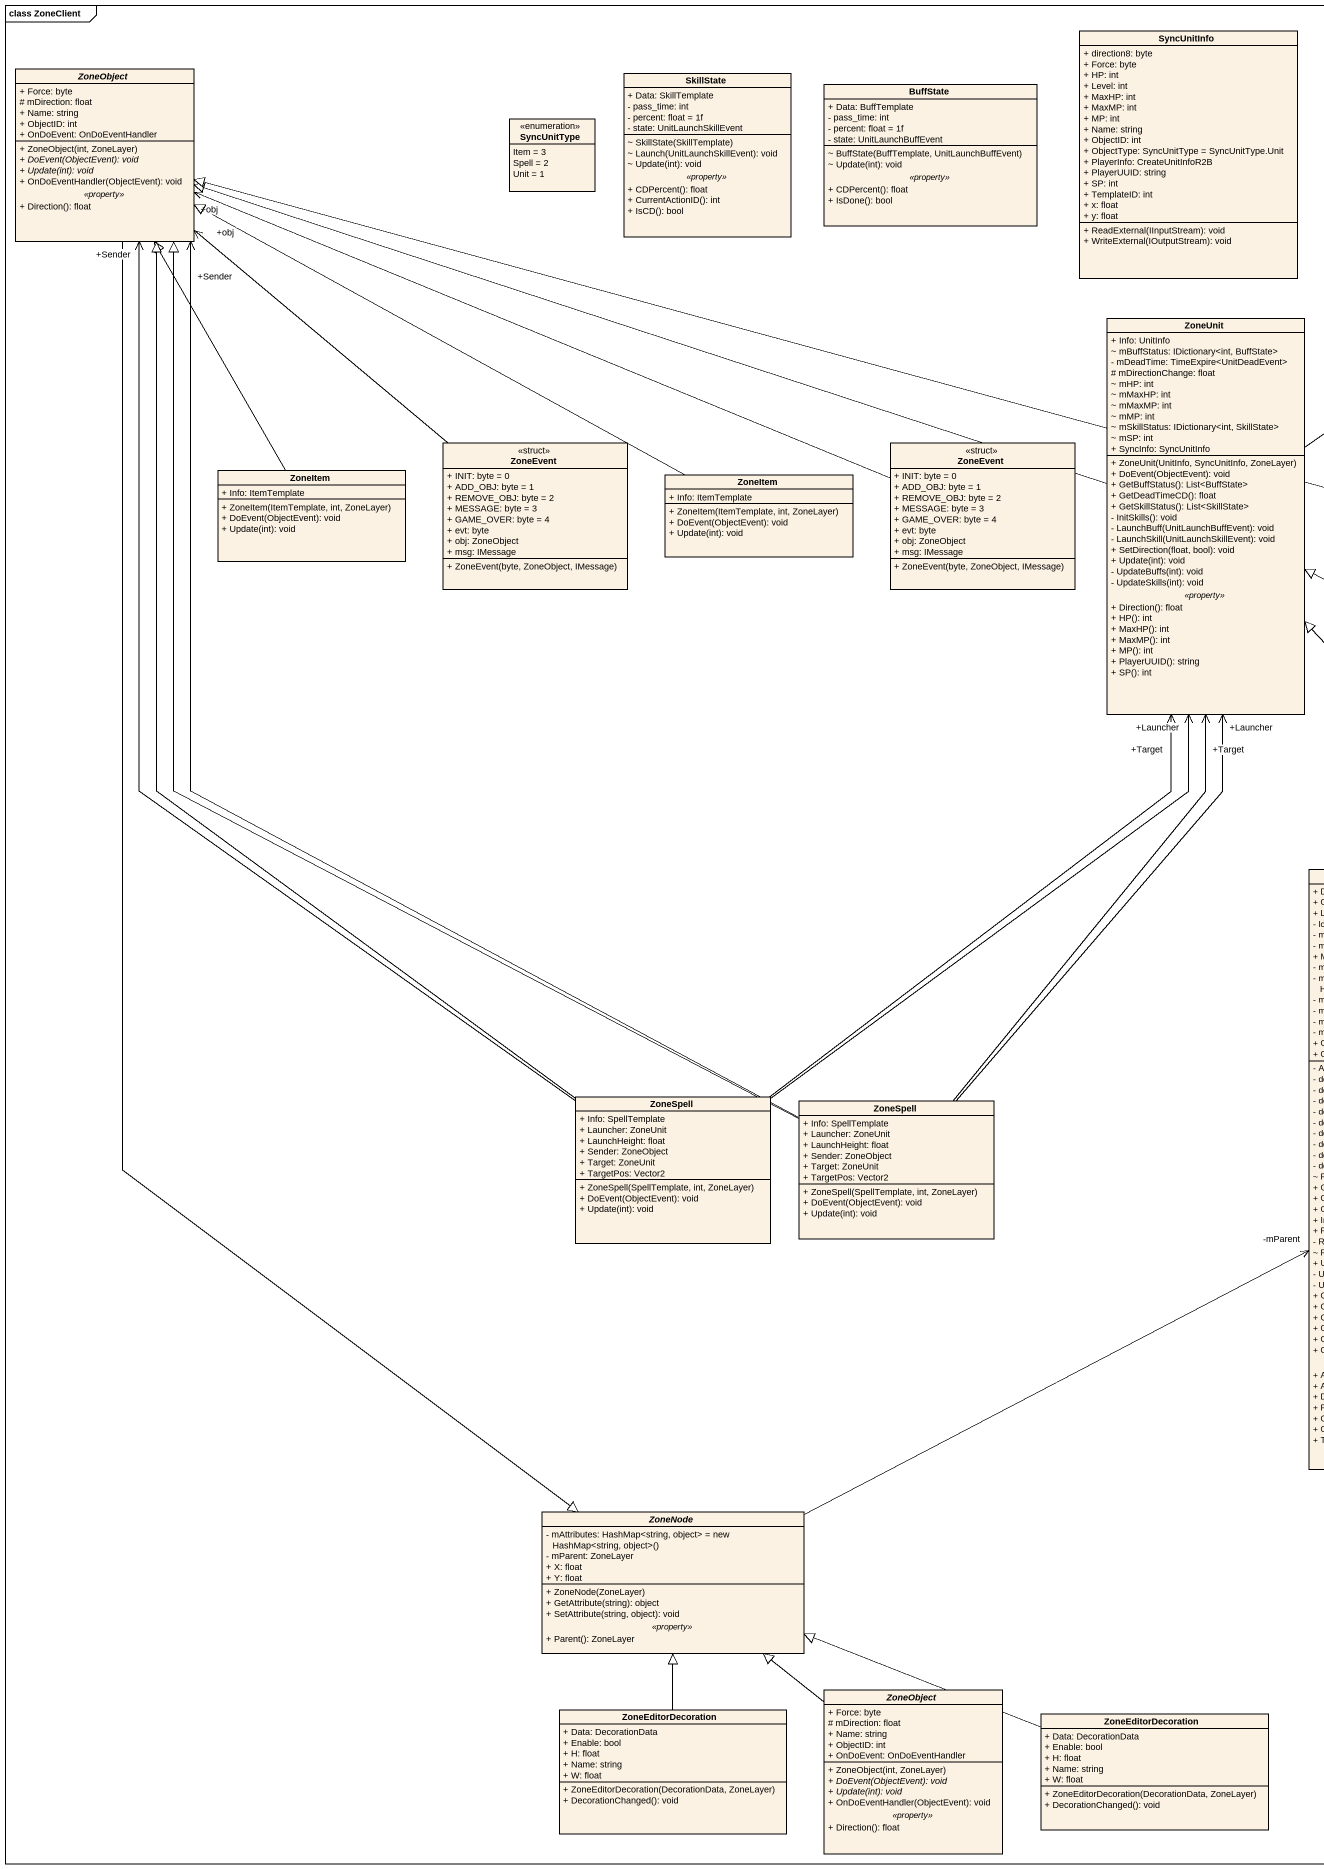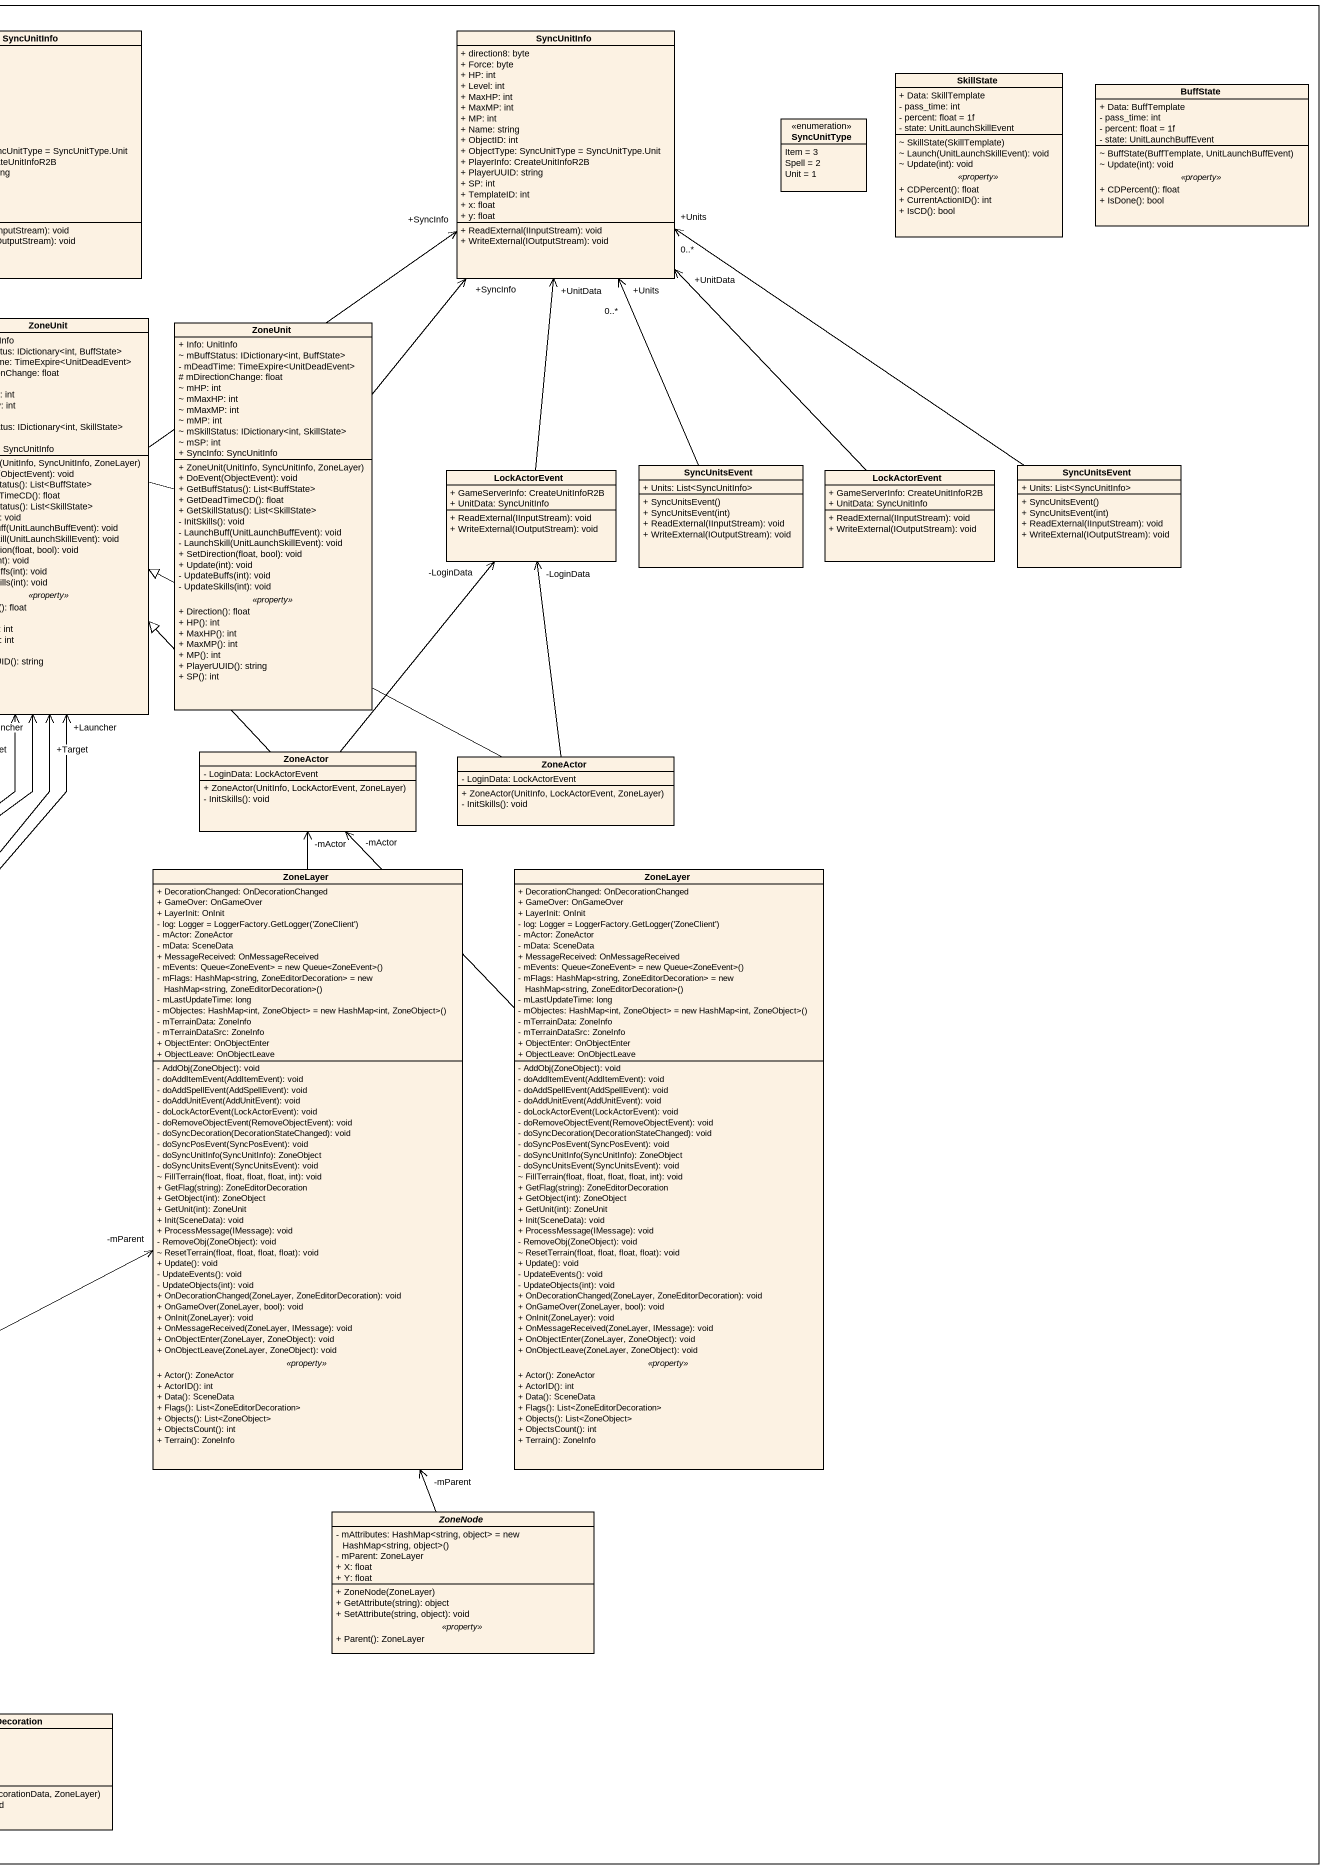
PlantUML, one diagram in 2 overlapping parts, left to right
@startuml
mainframe class ZoneClient
hide circle
hide empty members
skinparam classAttributeIconSize 0
class SyncUnitInfo {
  + direction8: byte
  + Force: byte
  + HP: int
  + Level: int
  + MaxHP: int
  + MaxMP: int
  + MP: int
  + Name: string
  + ObjectID: int
  + ObjectType: SyncUnitType = SyncUnitType.Unit
  + PlayerInfo: CreateUnitInfoR2B
  + PlayerUUID: string
  + SP: int
  + TemplateID: int
  + x: float
  + y: float
  + ReadExternal(IInputStream): void
  + WriteExternal(IOutputStream): void
}
class "SyncUnitInfo" as SyncUnitInfo_2 {
  + direction8: byte
  + Force: byte
  + HP: int
  + Level: int
  + MaxHP: int
  + MaxMP: int
  + MP: int
  + Name: string
  + ObjectID: int
  + ObjectType: SyncUnitType = SyncUnitType.Unit
  + PlayerInfo: CreateUnitInfoR2B
  + PlayerUUID: string
  + SP: int
  + TemplateID: int
  + x: float
  + y: float
  + ReadExternal(IInputStream): void
  + WriteExternal(IOutputStream): void
}
abstract class ZoneObject {
  + Force: byte
  # mDirection: float
  + Name: string
  + ObjectID: int
  + OnDoEvent: OnDoEventHandler
  --
  + ZoneObject(int, ZoneLayer)
  {abstract} + DoEvent(ObjectEvent): void
  {abstract} + Update(int): void
  + OnDoEventHandler(ObjectEvent): void
  .. <<property>> ..
  + Direction(): float
}
class SkillState {
  + Data: SkillTemplate
  - pass_time: int
  - percent: float = 1f
  - state: UnitLaunchSkillEvent
  --
  ~ SkillState(SkillTemplate)
  ~ Launch(UnitLaunchSkillEvent): void
  ~ Update(int): void
  .. <<property>> ..
  + CDPercent(): float
  + CurrentActionID(): int
  + IsCD(): bool
}
class BuffState {
  + Data: BuffTemplate
  - pass_time: int
  - percent: float = 1f
  - state: UnitLaunchBuffEvent
  --
  ~ BuffState(BuffTemplate, UnitLaunchBuffEvent)
  ~ Update(int): void
  .. <<property>> ..
  + CDPercent(): float
  + IsDone(): bool
}
class "SkillState" as SkillState_2 {
  + Data: SkillTemplate
  - pass_time: int
  - percent: float = 1f
  - state: UnitLaunchSkillEvent
  --
  ~ SkillState(SkillTemplate)
  ~ Launch(UnitLaunchSkillEvent): void
  ~ Update(int): void
  .. <<property>> ..
  + CDPercent(): float
  + CurrentActionID(): int
  + IsCD(): bool
}
class "BuffState" as BuffState_2 {
  + Data: BuffTemplate
  - pass_time: int
  - percent: float = 1f
  - state: UnitLaunchBuffEvent
  --
  ~ BuffState(BuffTemplate, UnitLaunchBuffEvent)
  ~ Update(int): void
  .. <<property>> ..
  + CDPercent(): float
  + IsDone(): bool
}
enum SyncUnitType {
  Item = 3
  Spell = 2
  Unit = 1
}
enum "SyncUnitType" as SyncUnitType_2 {
  Item = 3
  Spell = 2
  Unit = 1
}
class ZoneUnit {
  + Info: UnitInfo
  ~ mBuffStatus: IDictionary<int, BuffState>
  - mDeadTime: TimeExpire<UnitDeadEvent>
  # mDirectionChange: float
  ~ mHP: int
  ~ mMaxHP: int
  ~ mMaxMP: int
  ~ mMP: int
  ~ mSkillStatus: IDictionary<int, SkillState>
  ~ mSP: int
  + SyncInfo: SyncUnitInfo
  --
  + ZoneUnit(UnitInfo, SyncUnitInfo, ZoneLayer)
  + DoEvent(ObjectEvent): void
  + GetBuffStatus(): List<BuffState>
  + GetDeadTimeCD(): float
  + GetSkillStatus(): List<SkillState>
  - InitSkills(): void
  - LaunchBuff(UnitLaunchBuffEvent): void
  - LaunchSkill(UnitLaunchSkillEvent): void
  + SetDirection(float, bool): void
  + Update(int): void
  - UpdateBuffs(int): void
  - UpdateSkills(int): void
  .. <<property>> ..
  + Direction(): float
  + HP(): int
  + MaxHP(): int
  + MaxMP(): int
  + MP(): int
  + PlayerUUID(): string
  + SP(): int
}
class "ZoneUnit" as ZoneUnit_2 {
  + Info: UnitInfo
  ~ mBuffStatus: IDictionary<int, BuffState>
  - mDeadTime: TimeExpire<UnitDeadEvent>
  # mDirectionChange: float
  ~ mHP: int
  ~ mMaxHP: int
  ~ mMaxMP: int
  ~ mMP: int
  ~ mSkillStatus: IDictionary<int, SkillState>
  ~ mSP: int
  + SyncInfo: SyncUnitInfo
  --
  + ZoneUnit(UnitInfo, SyncUnitInfo, ZoneLayer)
  + DoEvent(ObjectEvent): void
  + GetBuffStatus(): List<BuffState>
  + GetDeadTimeCD(): float
  + GetSkillStatus(): List<SkillState>
  - InitSkills(): void
  - LaunchBuff(UnitLaunchBuffEvent): void
  - LaunchSkill(UnitLaunchSkillEvent): void
  + SetDirection(float, bool): void
  + Update(int): void
  - UpdateBuffs(int): void
  - UpdateSkills(int): void
  .. <<property>> ..
  + Direction(): float
  + HP(): int
  + MaxHP(): int
  + MaxMP(): int
  + MP(): int
  + PlayerUUID(): string
  + SP(): int
}
class ZoneEvent <<struct>> {
  + INIT: byte = 0
  + ADD_OBJ: byte = 1
  + REMOVE_OBJ: byte = 2
  + MESSAGE: byte = 3
  + GAME_OVER: byte = 4
  + evt: byte
  + obj: ZoneObject
  + msg: IMessage
  + ZoneEvent(byte, ZoneObject, IMessage)
}
class "ZoneEvent" as ZoneEvent_2 <<struct>> {
  + INIT: byte = 0
  + ADD_OBJ: byte = 1
  + REMOVE_OBJ: byte = 2
  + MESSAGE: byte = 3
  + GAME_OVER: byte = 4
  + evt: byte
  + obj: ZoneObject
  + msg: IMessage
  + ZoneEvent(byte, ZoneObject, IMessage)
}
class ZoneItem {
  + Info: ItemTemplate
  + ZoneItem(ItemTemplate, int, ZoneLayer)
  + DoEvent(ObjectEvent): void
  + Update(int): void
}
class "ZoneItem" as ZoneItem_2 {
  + Info: ItemTemplate
  + ZoneItem(ItemTemplate, int, ZoneLayer)
  + DoEvent(ObjectEvent): void
  + Update(int): void
}
class LockActorEvent {
  + GameServerInfo: CreateUnitInfoR2B
  + UnitData: SyncUnitInfo
  + ReadExternal(IInputStream): void
  + WriteExternal(IOutputStream): void
}
class SyncUnitsEvent {
  + Units: List<SyncUnitInfo>
  + SyncUnitsEvent()
  + SyncUnitsEvent(int)
  + ReadExternal(IInputStream): void
  + WriteExternal(IOutputStream): void
}
class "LockActorEvent" as LockActorEvent_2 {
  + GameServerInfo: CreateUnitInfoR2B
  + UnitData: SyncUnitInfo
  + ReadExternal(IInputStream): void
  + WriteExternal(IOutputStream): void
}
class "SyncUnitsEvent" as SyncUnitsEvent_2 {
  + Units: List<SyncUnitInfo>
  + SyncUnitsEvent()
  + SyncUnitsEvent(int)
  + ReadExternal(IInputStream): void
  + WriteExternal(IOutputStream): void
}
class ZoneActor {
  - LoginData: LockActorEvent
  + ZoneActor(UnitInfo, LockActorEvent, ZoneLayer)
  - InitSkills(): void
}
class "ZoneActor" as ZoneActor_2 {
  - LoginData: LockActorEvent
  + ZoneActor(UnitInfo, LockActorEvent, ZoneLayer)
  - InitSkills(): void
}
class ZoneLayer {
  + DecorationChanged: OnDecorationChanged
  + GameOver: OnGameOver
  + LayerInit: OnInit
  {field} - log: Logger = LoggerFactory.GetLogger('ZoneClient')
  - mActor: ZoneActor
  - mData: SceneData
  + MessageReceived: OnMessageReceived
  {field} - mEvents: Queue<ZoneEvent> = new Queue<ZoneEvent>()
  {field} - mFlags: HashMap<string, ZoneEditorDecoration> = new HashMap<string, ZoneEditorDecoration>()
  - mLastUpdateTime: long
  {field} - mObjectes: HashMap<int, ZoneObject> = new HashMap<int, ZoneObject>()
  - mTerrainData: ZoneInfo
  - mTerrainDataSrc: ZoneInfo
  + ObjectEnter: OnObjectEnter
  + ObjectLeave: OnObjectLeave
  --
  - AddObj(ZoneObject): void
  - doAddItemEvent(AddItemEvent): void
  - doAddSpellEvent(AddSpellEvent): void
  - doAddUnitEvent(AddUnitEvent): void
  - doLockActorEvent(LockActorEvent): void
  - doRemoveObjectEvent(RemoveObjectEvent): void
  - doSyncDecoration(DecorationStateChanged): void
  - doSyncPosEvent(SyncPosEvent): void
  - doSyncUnitInfo(SyncUnitInfo): ZoneObject
  - doSyncUnitsEvent(SyncUnitsEvent): void
  ~ FillTerrain(float, float, float, float, int): void
  + GetFlag(string): ZoneEditorDecoration
  + GetObject(int): ZoneObject
  + GetUnit(int): ZoneUnit
  + Init(SceneData): void
  + ProcessMessage(IMessage): void
  - RemoveObj(ZoneObject): void
  ~ ResetTerrain(float, float, float, float): void
  + Update(): void
  - UpdateEvents(): void
  - UpdateObjects(int): void
  + OnDecorationChanged(ZoneLayer, ZoneEditorDecoration): void
  + OnGameOver(ZoneLayer, bool): void
  + OnInit(ZoneLayer): void
  + OnMessageReceived(ZoneLayer, IMessage): void
  + OnObjectEnter(ZoneLayer, ZoneObject): void
  + OnObjectLeave(ZoneLayer, ZoneObject): void
  .. <<property>> ..
  + Actor(): ZoneActor
  + ActorID(): int
  + Data(): SceneData
  + Flags(): List<ZoneEditorDecoration>
  + Objects(): List<ZoneObject>
  + ObjectsCount(): int
  + Terrain(): ZoneInfo
}
class "ZoneLayer" as ZoneLayer_2 {
  + DecorationChanged: OnDecorationChanged
  + GameOver: OnGameOver
  + LayerInit: OnInit
  {field} - log: Logger = LoggerFactory.GetLogger('ZoneClient')
  - mActor: ZoneActor
  - mData: SceneData
  + MessageReceived: OnMessageReceived
  {field} - mEvents: Queue<ZoneEvent> = new Queue<ZoneEvent>()
  {field} - mFlags: HashMap<string, ZoneEditorDecoration> = new HashMap<string, ZoneEditorDecoration>()
  - mLastUpdateTime: long
  {field} - mObjectes: HashMap<int, ZoneObject> = new HashMap<int, ZoneObject>()
  - mTerrainData: ZoneInfo
  - mTerrainDataSrc: ZoneInfo
  + ObjectEnter: OnObjectEnter
  + ObjectLeave: OnObjectLeave
  --
  - AddObj(ZoneObject): void
  - doAddItemEvent(AddItemEvent): void
  - doAddSpellEvent(AddSpellEvent): void
  - doAddUnitEvent(AddUnitEvent): void
  - doLockActorEvent(LockActorEvent): void
  - doRemoveObjectEvent(RemoveObjectEvent): void
  - doSyncDecoration(DecorationStateChanged): void
  - doSyncPosEvent(SyncPosEvent): void
  - doSyncUnitInfo(SyncUnitInfo): ZoneObject
  - doSyncUnitsEvent(SyncUnitsEvent): void
  ~ FillTerrain(float, float, float, float, int): void
  + GetFlag(string): ZoneEditorDecoration
  + GetObject(int): ZoneObject
  + GetUnit(int): ZoneUnit
  + Init(SceneData): void
  + ProcessMessage(IMessage): void
  - RemoveObj(ZoneObject): void
  ~ ResetTerrain(float, float, float, float): void
  + Update(): void
  - UpdateEvents(): void
  - UpdateObjects(int): void
  + OnDecorationChanged(ZoneLayer, ZoneEditorDecoration): void
  + OnGameOver(ZoneLayer, bool): void
  + OnInit(ZoneLayer): void
  + OnMessageReceived(ZoneLayer, IMessage): void
  + OnObjectEnter(ZoneLayer, ZoneObject): void
  + OnObjectLeave(ZoneLayer, ZoneObject): void
  .. <<property>> ..
  + Actor(): ZoneActor
  + ActorID(): int
  + Data(): SceneData
  + Flags(): List<ZoneEditorDecoration>
  + Objects(): List<ZoneObject>
  + ObjectsCount(): int
  + Terrain(): ZoneInfo
}
class ZoneSpell {
  + Info: SpellTemplate
  + Launcher: ZoneUnit
  + LaunchHeight: float
  + Sender: ZoneObject
  + Target: ZoneUnit
  + TargetPos: Vector2
  + ZoneSpell(SpellTemplate, int, ZoneLayer)
  + DoEvent(ObjectEvent): void
  + Update(int): void
}
class "ZoneSpell" as ZoneSpell_2 {
  + Info: SpellTemplate
  + Launcher: ZoneUnit
  + LaunchHeight: float
  + Sender: ZoneObject
  + Target: ZoneUnit
  + TargetPos: Vector2
  + ZoneSpell(SpellTemplate, int, ZoneLayer)
  + DoEvent(ObjectEvent): void
  + Update(int): void
}
abstract class ZoneNode {
  {field} - mAttributes: HashMap<string, object> = new HashMap<string, object>()
  - mParent: ZoneLayer
  + X: float
  + Y: float
  --
  + ZoneNode(ZoneLayer)
  + GetAttribute(string): object
  + SetAttribute(string, object): void
  .. <<property>> ..
  + Parent(): ZoneLayer
}
abstract class "ZoneNode" as ZoneNode_2 {
  {field} - mAttributes: HashMap<string, object> = new HashMap<string, object>()
  - mParent: ZoneLayer
  + X: float
  + Y: float
  --
  + ZoneNode(ZoneLayer)
  + GetAttribute(string): object
  + SetAttribute(string, object): void
  .. <<property>> ..
  + Parent(): ZoneLayer
}
class ZoneEditorDecoration {
  + Data: DecorationData
  + Enable: bool
  + H: float
  + Name: string
  + W: float
  + ZoneEditorDecoration(DecorationData, ZoneLayer)
  + DecorationChanged(): void
}
abstract class "ZoneObject" as ZoneObject_2 {
  + Force: byte
  # mDirection: float
  + Name: string
  + ObjectID: int
  + OnDoEvent: OnDoEventHandler
  --
  + ZoneObject(int, ZoneLayer)
  {abstract} + DoEvent(ObjectEvent): void
  {abstract} + Update(int): void
  + OnDoEventHandler(ObjectEvent): void
  .. <<property>> ..
  + Direction(): float
}
class "ZoneEditorDecoration" as ZoneEditorDecoration_2 {
  + Data: DecorationData
  + Enable: bool
  + H: float
  + Name: string
  + W: float
  + ZoneEditorDecoration(DecorationData, ZoneLayer)
  + DecorationChanged(): void
}
ZoneObject --|> ZoneNode
ZoneUnit -up-> "+SyncInfo" SyncUnitInfo_2
ZoneUnit -left-|> ZoneObject
ZoneUnit_2 -up-> "+SyncInfo" SyncUnitInfo_2
ZoneUnit_2 -left-|> ZoneObject
ZoneEvent -up-> "+obj" ZoneObject
ZoneEvent_2 -left-> "+obj" ZoneObject
ZoneItem -up-|> ZoneObject
ZoneItem_2 -left-|> ZoneObject
LockActorEvent -up-> "+UnitData" SyncUnitInfo_2
SyncUnitsEvent -up-> "+Units\n0..*" SyncUnitInfo_2
LockActorEvent_2 -up-> "+UnitData" SyncUnitInfo_2
SyncUnitsEvent_2 -up-> "+Units\n0..*" SyncUnitInfo_2
ZoneActor -up-|> ZoneUnit
ZoneActor -up-> "-LoginData" LockActorEvent
ZoneActor_2 -left-|> ZoneUnit
ZoneActor_2 -up-> "-LoginData" LockActorEvent
ZoneLayer -up-> "-mActor" ZoneActor
ZoneLayer_2 -up-> "-mActor" ZoneActor
ZoneSpell -up-> "+Sender" ZoneObject
ZoneSpell -up-|> ZoneObject
ZoneSpell -up-> "+Launcher" ZoneUnit
ZoneSpell -up-> "+Target" ZoneUnit
ZoneSpell_2 -up-> "+Sender" ZoneObject
ZoneSpell_2 -up-|> ZoneObject
ZoneSpell_2 -up-> "+Launcher" ZoneUnit
ZoneSpell_2 -up-> "+Target" ZoneUnit
ZoneNode -right-> "-mParent" ZoneLayer
ZoneNode_2 -up-> "-mParent" ZoneLayer
ZoneEditorDecoration -up-|> ZoneNode
ZoneObject_2 -up-|> ZoneNode
ZoneEditorDecoration_2 -left-|> ZoneNode
@enduml
